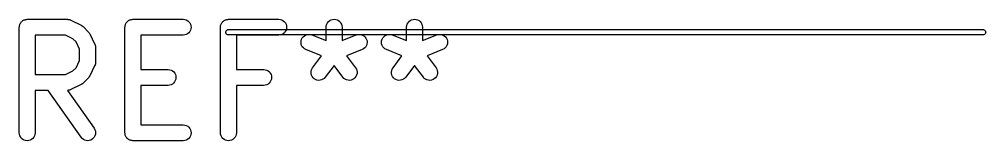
# Model space of a CAD drawing. Extents: x 74 to 207, y -150 to -40.
# Drawn here: x 109.94 to 119.09, y -97.86 to -96.71 of the extents above; entities that cross this region are included whole.
import ezdxf

# ---------------------------------------------------------------- set-up
doc = ezdxf.new("R2010")
doc.units = 0
doc.layers.add('BLACK', color=7, linetype='CONTINUOUS')

msp = doc.modelspace()

# ---------------------------------------------------------------- linework, layer by layer
at = {"layer": 'BLACK', "linetype": 'CONTINUOUS'}
for p, q in [((109.939, -96.7888), (109.94, -96.7818)), ((109.939, -96.7893), (109.939, -96.7888)), ((109.939, -96.7894), (109.939, -96.7893)), ((109.939, -96.7899), (109.939, -96.7894)), ((109.939, -96.7894), (109.939, -96.7894)), ((109.939, -97.7899), (109.939, -96.7899)), ((109.94, -96.7818), (109.941, -96.7748)), ((109.941, -96.7743), (109.943, -96.7676)), ((109.941, -96.7745), (109.941, -96.7743)), ((109.941, -96.7748), (109.941, -96.7745)), ((109.943, -96.7676), (109.945, -96.7608)), ((109.945, -96.7603), (109.948, -96.7541)), ((109.945, -96.7606), (109.945, -96.7603)), ((109.945, -96.7608), (109.945, -96.7606)), ((109.948, -96.7541), (109.952, -96.7479)), ((109.952, -96.7475), (109.957, -96.7421)), ((109.952, -96.7477), (109.952, -96.7475)), ((109.952, -96.7479), (109.952, -96.7477)), ((109.957, -96.7421), (109.961, -96.7367)), ((109.961, -96.7365), (109.962, -96.7363)), ((109.961, -96.7367), (109.961, -96.7365)), ((109.962, -96.7363), (109.967, -96.7319)), ((109.967, -96.7319), (109.972, -96.7274)), ((109.972, -96.7274), (109.973, -96.7273)), ((109.973, -96.7271), (109.979, -96.7239)), ((109.973, -96.7273), (109.973, -96.7271)), ((109.979, -96.7239), (109.985, -96.7205)), ((109.985, -96.7205), (109.986, -96.7205)), ((109.986, -96.7203), (109.993, -96.7183)), ((109.986, -96.7205), (109.986, -96.7203)), ((109.993, -96.7183), (109.999, -96.7163)), ((109.999, -96.7163), (110, -96.7163)), ((110, -96.7162), (110.007, -96.7156)), ((110, -96.7163), (110, -96.7162)), ((110.007, -96.7156), (110.014, -96.7149)), ((110.014, -96.7149), (110.395, -96.7149)), ((110.395, -96.7149), (110.396, -96.7149)), ((110.396, -96.7149), (110.398, -96.7151)), ((110.398, -96.7151), (110.4, -96.7151)), ((110.4, -96.7151), (110.405, -96.7159)), ((110.405, -96.7159), (110.411, -96.7165)), ((110.411, -96.7165), (110.413, -96.7172)), ((110.413, -96.7172), (110.415, -96.7176)), ((110.415, -96.7176), (110.42, -96.7194)), ((110.42, -96.7194), (110.424, -96.7209)), ((110.424, -96.7209), (110.426, -96.722)), ((110.426, -96.722), (110.428, -96.7228)), ((110.428, -96.7228), (110.524, -96.7704)), ((110.524, -96.7704), (110.525, -96.7709)), ((110.525, -96.7709), (110.528, -96.7732)), ((110.528, -96.7732), (110.532, -96.7752)), ((110.532, -96.7752), (110.534, -96.7772)), ((110.534, -96.7772), (110.537, -96.7789)), ((110.537, -96.7789), (110.54, -96.7818)), ((110.54, -96.7818), (110.543, -96.7845)), ((110.543, -96.7845), (110.591, -96.8321)), ((110.939, -96.7888), (110.94, -96.7818)), ((110.939, -96.7893), (110.939, -96.7888)), ((110.939, -96.7894), (110.939, -96.7893)), ((110.939, -96.7899), (110.939, -96.7894)), ((110.939, -96.7894), (110.939, -96.7894)), ((110.939, -97.7899), (110.939, -96.7899)), ((110.94, -96.7818), (110.941, -96.7748)), ((110.941, -96.7743), (110.943, -96.7676)), ((110.941, -96.7745), (110.941, -96.7743)), ((110.941, -96.7748), (110.941, -96.7745)), ((110.943, -96.7676), (110.945, -96.7608)), ((110.945, -96.7603), (110.948, -96.7541)), ((110.945, -96.7606), (110.945, -96.7603)), ((110.945, -96.7608), (110.945, -96.7606)), ((110.948, -96.7541), (110.952, -96.7479)), ((110.952, -96.7475), (110.957, -96.7421)), ((110.952, -96.7477), (110.952, -96.7475)), ((110.952, -96.7479), (110.952, -96.7477)), ((110.957, -96.7421), (110.961, -96.7367)), ((110.961, -96.7365), (110.962, -96.7363)), ((110.961, -96.7367), (110.961, -96.7365)), ((110.962, -96.7363), (110.967, -96.7319)), ((110.967, -96.7319), (110.972, -96.7274)), ((110.972, -96.7274), (110.973, -96.7273)), ((110.973, -96.7271), (110.979, -96.7239)), ((110.973, -96.7273), (110.973, -96.7271)), ((110.979, -96.7239), (110.985, -96.7205)), ((110.985, -96.7205), (110.986, -96.7205)), ((110.986, -96.7203), (110.993, -96.7183)), ((110.986, -96.7205), (110.986, -96.7203)), ((110.993, -96.7183), (110.999, -96.7163)), ((110.999, -96.7163), (111, -96.7163)), ((111, -96.7162), (111.007, -96.7156)), ((111, -96.7163), (111, -96.7162)), ((111.007, -96.7156), (111.014, -96.7149)), ((111.014, -96.7149), (111.49, -96.7149)), ((111.49, -96.7149), (111.491, -96.7149)), ((111.491, -96.7149), (111.506, -96.7165)), ((111.506, -96.7165), (111.52, -96.7209)), ((111.52, -96.7209), (111.533, -96.728)), ((111.533, -96.728), (111.544, -96.7374)), ((111.544, -96.7374), (111.553, -96.7488)), ((111.553, -96.7488), (111.56, -96.7618)), ((111.56, -96.7618), (111.564, -96.7758)), ((111.564, -96.7758), (111.565, -96.7904)), ((111.565, -96.7904), (111.564, -96.805)), ((111.844, -96.7888), (111.845, -96.7818)), ((111.844, -96.7893), (111.844, -96.7888)), ((111.844, -96.7894), (111.844, -96.7893)), ((111.844, -96.7899), (111.844, -96.7894)), ((111.844, -96.7894), (111.844, -96.7894)), ((111.844, -97.7899), (111.844, -96.7899)), ((111.845, -96.7743), (111.848, -96.7676)), ((111.845, -96.7745), (111.845, -96.7743)), ((111.845, -96.7748), (111.845, -96.7745)), ((111.845, -96.7818), (111.845, -96.7748)), ((111.848, -96.7676), (111.85, -96.7608)), ((111.85, -96.7603), (111.853, -96.7541)), ((111.85, -96.7606), (111.85, -96.7603)), ((111.85, -96.7608), (111.85, -96.7606)), ((111.853, -96.7541), (111.857, -96.7479)), ((111.857, -96.7475), (111.861, -96.7421)), ((111.857, -96.7477), (111.857, -96.7475)), ((111.857, -96.7479), (111.857, -96.7477)), ((111.861, -96.7421), (111.866, -96.7367)), ((111.866, -96.7363), (111.872, -96.7319)), ((111.866, -96.7365), (111.866, -96.7363)), ((111.866, -96.7367), (111.866, -96.7365)), ((111.872, -96.7319), (111.877, -96.7274)), ((111.877, -96.7273), (111.878, -96.7271)), ((111.877, -96.7274), (111.877, -96.7273)), ((111.878, -96.7271), (111.884, -96.7239)), ((111.884, -96.7239), (111.89, -96.7205)), ((111.89, -96.7205), (111.891, -96.7203)), ((111.89, -96.7205), (111.89, -96.7205)), ((111.891, -96.7203), (111.897, -96.7183)), ((111.897, -96.7183), (111.904, -96.7163)), ((111.904, -96.7163), (111.905, -96.7162)), ((111.904, -96.7163), (111.904, -96.7163)), ((111.905, -96.7162), (111.912, -96.7156)), ((111.912, -96.7156), (111.919, -96.7149)), ((111.919, -96.7149), (112.395, -96.7149)), ((112.395, -96.7149), (112.396, -96.7149)), ((112.396, -96.7149), (112.411, -96.7165)), ((112.411, -96.7165), (112.424, -96.7209)), ((112.424, -96.7209), (112.437, -96.728)), ((112.437, -96.728), (112.449, -96.7374)), ((112.449, -96.7374), (112.458, -96.7488)), ((112.458, -96.7488), (112.464, -96.7618)), ((112.464, -96.7618), (112.469, -96.7758)), ((112.47, -96.7904), (112.468, -96.805)), ((112.469, -96.7758), (112.47, -96.7904)), ((112.844, -96.7888), (112.845, -96.7743)), ((112.844, -96.7899), (112.844, -96.7888)), ((112.844, -96.9172), (112.844, -96.7899)), ((112.845, -96.7743), (112.85, -96.7603)), ((112.85, -96.7603), (112.857, -96.7475)), ((112.857, -96.7475), (112.866, -96.7363)), ((112.866, -96.7363), (112.878, -96.7271)), ((112.878, -96.7271), (112.891, -96.7203)), ((112.891, -96.7203), (112.905, -96.7162)), ((112.905, -96.7162), (112.919, -96.7149)), ((112.919, -96.7149), (112.934, -96.7164)), ((112.934, -96.7164), (112.948, -96.7207)), ((112.948, -96.7207), (112.961, -96.7277)), ((112.961, -96.7277), (112.972, -96.737)), ((112.972, -96.737), (112.981, -96.7484)), ((112.981, -96.7484), (112.988, -96.7613)), ((112.988, -96.7613), (112.992, -96.7753)), ((112.992, -96.7753), (112.994, -96.7899)), ((112.994, -96.7899), (112.994, -96.9172)), ((113.606, -96.7888), (113.607, -96.7743)), ((113.606, -96.7899), (113.606, -96.7888)), ((113.606, -96.9172), (113.606, -96.7899)), ((113.607, -96.7743), (113.612, -96.7603)), ((113.612, -96.7603), (113.619, -96.7475)), ((113.619, -96.7475), (113.628, -96.7363)), ((113.628, -96.7363), (113.64, -96.7271)), ((113.64, -96.7271), (113.653, -96.7203)), ((113.653, -96.7203), (113.667, -96.7162)), ((113.667, -96.7162), (113.681, -96.7149)), ((113.681, -96.7149), (113.696, -96.7164)), ((113.696, -96.7164), (113.71, -96.7207)), ((113.71, -96.7207), (113.723, -96.7277)), ((113.723, -96.7277), (113.734, -96.737)), ((113.734, -96.737), (113.743, -96.7484)), ((113.743, -96.7484), (113.75, -96.7613)), ((113.75, -96.7613), (113.754, -96.7753)), ((113.754, -96.7753), (113.756, -96.7899)), ((113.756, -96.7899), (113.756, -96.9172)), ((110.089, -96.8649), (110.089, -97.2387)), ((110.377, -96.8649), (110.089, -96.8649)), ((110.446, -96.8991), (110.377, -96.8649)), ((110.591, -96.8321), (110.592, -96.8328)), ((110.592, -96.8328), (110.594, -96.8361)), ((110.594, -96.8361), (110.597, -96.8392)), ((110.597, -96.8392), (110.599, -96.8418)), ((110.599, -96.8418), (110.601, -96.8443)), ((110.601, -96.8443), (110.603, -96.848)), ((110.603, -96.848), (110.605, -96.8516)), ((110.605, -96.8516), (110.652, -96.9468)), ((111.49, -96.8649), (111.089, -96.8649)), ((111.089, -96.8649), (111.089, -97.1911)), ((111.505, -96.8635), (111.49, -96.8649)), ((111.519, -96.8592), (111.505, -96.8635)), ((111.532, -96.8523), (111.519, -96.8592)), ((111.543, -96.8431), (111.532, -96.8523)), ((111.552, -96.8318), (111.543, -96.8431)), ((111.559, -96.8189), (111.552, -96.8318)), ((111.564, -96.805), (111.559, -96.8189)), ((111.894, -96.8326), (111.896, -96.8279)), ((111.894, -96.8375), (111.894, -96.8326)), ((111.894, -96.8424), (111.894, -96.8375)), ((111.896, -96.8471), (111.894, -96.8424)), ((111.896, -96.8279), (111.898, -96.8235)), ((111.898, -96.8515), (111.896, -96.8471)), ((111.898, -96.8235), (111.901, -96.8197)), ((111.901, -96.8553), (111.898, -96.8515)), ((111.901, -96.8197), (111.905, -96.8166)), ((111.905, -96.8584), (111.901, -96.8553)), ((111.905, -96.8166), (111.909, -96.8143)), ((111.909, -96.8607), (111.905, -96.8584)), ((111.909, -96.8143), (111.914, -96.8129)), ((111.914, -96.8621), (111.909, -96.8607)), ((111.914, -96.8129), (111.918, -96.8125)), ((111.918, -96.8625), (111.914, -96.8621)), ((111.918, -96.8125), (119.064, -96.8125)), ((119.064, -96.8625), (111.918, -96.8625)), ((112.395, -96.8649), (111.994, -96.8649)), ((111.994, -96.8649), (111.994, -97.1911)), ((112.41, -96.8635), (112.395, -96.8649)), ((112.424, -96.8592), (112.41, -96.8635)), ((112.436, -96.8523), (112.424, -96.8592)), ((112.448, -96.8431), (112.436, -96.8523)), ((112.457, -96.8318), (112.448, -96.8431)), ((112.464, -96.8189), (112.457, -96.8318)), ((112.468, -96.805), (112.464, -96.8189)), ((112.618, -96.8914), (112.627, -96.8801)), ((112.627, -96.8801), (112.638, -96.8707)), ((112.638, -96.8707), (112.651, -96.8637)), ((112.651, -96.8637), (112.665, -96.8593)), ((112.665, -96.8593), (112.68, -96.8577)), ((112.68, -96.8577), (112.694, -96.859)), ((112.694, -96.859), (112.709, -96.8631)), ((112.709, -96.8631), (112.844, -96.9172)), ((112.994, -96.9172), (113.129, -96.8631)), ((113.129, -96.8631), (113.13, -96.8627)), ((113.13, -96.8627), (113.144, -96.8588)), ((113.144, -96.8588), (113.159, -96.8578)), ((113.159, -96.8578), (113.173, -96.8595)), ((113.173, -96.8595), (113.187, -96.8641)), ((113.187, -96.8641), (113.2, -96.8713)), ((113.2, -96.8713), (113.211, -96.8808)), ((113.211, -96.8808), (113.22, -96.8923)), ((113.38, -96.8914), (113.389, -96.8801)), ((113.389, -96.8801), (113.4, -96.8707)), ((113.4, -96.8707), (113.413, -96.8637)), ((113.413, -96.8637), (113.427, -96.8593)), ((113.427, -96.8593), (113.442, -96.8577)), ((113.442, -96.8577), (113.456, -96.859)), ((113.456, -96.859), (113.47, -96.8631)), ((113.47, -96.8631), (113.606, -96.9172)), ((113.756, -96.9172), (113.891, -96.8631)), ((113.891, -96.8631), (113.892, -96.8627)), ((113.892, -96.8627), (113.906, -96.8588)), ((113.906, -96.8588), (113.921, -96.8578)), ((113.921, -96.8578), (113.935, -96.8595)), ((113.935, -96.8595), (113.949, -96.8641)), ((113.949, -96.8641), (113.962, -96.8713)), ((113.962, -96.8713), (113.973, -96.8808)), ((113.973, -96.8808), (113.982, -96.8923)), ((119.064, -96.8125), (119.067, -96.8129)), ((119.067, -96.8621), (119.064, -96.8625)), ((119.067, -96.8129), (119.072, -96.8143)), ((119.072, -96.8607), (119.067, -96.8621)), ((119.072, -96.8143), (119.076, -96.8166)), ((119.076, -96.8584), (119.072, -96.8607)), ((119.076, -96.8166), (119.08, -96.8197)), ((119.08, -96.8553), (119.076, -96.8584)), ((119.08, -96.8197), (119.083, -96.8235)), ((119.083, -96.8515), (119.08, -96.8553)), ((119.083, -96.8235), (119.086, -96.8279)), ((119.086, -96.8471), (119.083, -96.8515)), ((119.086, -96.8279), (119.087, -96.8326)), ((119.087, -96.8424), (119.086, -96.8471)), ((119.087, -96.8326), (119.088, -96.8375)), ((119.088, -96.8375), (119.087, -96.8424)), ((110.476, -96.9295), (110.446, -96.8991)), ((110.51, -96.9981), (110.476, -96.9295)), ((110.652, -96.9468), (110.653, -96.9478)), ((110.653, -96.9478), (110.654, -96.9498)), ((110.654, -96.9498), (110.655, -96.9518)), ((110.655, -96.9518), (110.656, -96.9567)), ((110.656, -96.9567), (110.658, -96.9615)), ((110.658, -96.9615), (110.658, -96.9637)), ((110.658, -96.9637), (110.659, -96.9658)), ((110.659, -96.9658), (110.659, -96.9709)), ((110.659, -96.9709), (110.66, -96.976)), ((110.66, -96.976), (110.66, -96.9782)), ((110.66, -96.9782), (110.66, -96.9804)), ((112.606, -96.933), (112.607, -96.9184)), ((112.607, -96.9476), (112.606, -96.933)), ((112.607, -96.9184), (112.611, -96.9044)), ((112.611, -96.9616), (112.607, -96.9476)), ((112.611, -96.9044), (112.618, -96.8914)), ((112.618, -96.9745), (112.611, -96.9616)), ((112.628, -96.9858), (112.618, -96.9745)), ((113.219, -96.9753), (113.209, -96.9865)), ((113.226, -96.9625), (113.219, -96.9753)), ((113.22, -96.8923), (113.227, -96.9054)), ((113.23, -96.9486), (113.226, -96.9625)), ((113.227, -96.9054), (113.231, -96.9195)), ((113.232, -96.934), (113.23, -96.9486)), ((113.231, -96.9195), (113.232, -96.934)), ((113.368, -96.933), (113.369, -96.9184)), ((113.369, -96.9476), (113.368, -96.933)), ((113.369, -96.9184), (113.373, -96.9044)), ((113.373, -96.9616), (113.369, -96.9476)), ((113.373, -96.9044), (113.38, -96.8914)), ((113.38, -96.9745), (113.373, -96.9616)), ((113.39, -96.9858), (113.38, -96.9745)), ((113.98, -96.9753), (113.971, -96.9865)), ((113.988, -96.9625), (113.98, -96.9753)), ((113.982, -96.8923), (113.989, -96.9054)), ((113.992, -96.9486), (113.988, -96.9625)), ((113.989, -96.9054), (113.993, -96.9195)), ((113.994, -96.934), (113.992, -96.9486)), ((113.993, -96.9195), (113.994, -96.934)), ((110.51, -97.1055), (110.51, -96.9981)), ((110.66, -96.9804), (110.66, -97.1232)), ((112.639, -96.9951), (112.628, -96.9858)), ((112.652, -97.002), (112.639, -96.9951)), ((112.653, -97.0024), (112.652, -97.002)), ((112.8, -97.0613), (112.653, -97.0024)), ((112.716, -97.1735), (112.8, -97.0613)), ((113.185, -97.0024), (113.037, -97.0613)), ((113.037, -97.0613), (113.122, -97.1735)), ((113.198, -96.9956), (113.185, -97.0024)), ((113.209, -96.9865), (113.198, -96.9956)), ((113.401, -96.9951), (113.39, -96.9858)), ((113.414, -97.002), (113.401, -96.9951)), ((113.415, -97.0024), (113.414, -97.002)), ((113.562, -97.0613), (113.415, -97.0024)), ((113.478, -97.1735), (113.562, -97.0613)), ((113.947, -97.0024), (113.799, -97.0613)), ((113.799, -97.0613), (113.884, -97.1735)), ((113.96, -96.9956), (113.947, -97.0024)), ((113.971, -96.9865), (113.96, -96.9956)), ((110.476, -97.174), (110.51, -97.1055)), ((110.652, -97.1568), (110.605, -97.252)), ((110.653, -97.1547), (110.652, -97.1568)), ((110.654, -97.1528), (110.653, -97.1547)), ((110.656, -97.1479), (110.654, -97.1528)), ((110.658, -97.1431), (110.656, -97.1479)), ((110.659, -97.1388), (110.658, -97.1409)), ((110.658, -97.1409), (110.658, -97.1431)), ((110.66, -97.1287), (110.659, -97.1337)), ((110.659, -97.1337), (110.659, -97.1388)), ((110.66, -97.1232), (110.66, -97.1243)), ((110.66, -97.1243), (110.66, -97.1265)), ((110.66, -97.1265), (110.66, -97.1287)), ((112.919, -97.153), (112.836, -97.2635)), ((113.002, -97.2635), (112.919, -97.153)), ((113.681, -97.153), (113.598, -97.2635)), ((113.764, -97.2635), (113.681, -97.153)), ((110.089, -97.2387), (110.377, -97.2387)), ((110.377, -97.2387), (110.446, -97.2044)), ((110.446, -97.2044), (110.476, -97.174)), ((110.604, -97.2529), (110.602, -97.2565)), ((110.605, -97.252), (110.604, -97.2529)), ((111.089, -97.1911), (111.347, -97.1911)), ((111.347, -97.1911), (111.348, -97.1911)), ((111.348, -97.1911), (111.363, -97.1927)), ((111.363, -97.1927), (111.377, -97.1971)), ((111.377, -97.1971), (111.39, -97.2042)), ((111.39, -97.2042), (111.401, -97.2136)), ((111.401, -97.2136), (111.41, -97.225)), ((111.41, -97.225), (111.417, -97.238)), ((111.417, -97.238), (111.421, -97.252)), ((111.421, -97.252), (111.422, -97.2666)), ((111.994, -97.1911), (112.252, -97.1911)), ((112.252, -97.1911), (112.253, -97.1911)), ((112.253, -97.1911), (112.268, -97.1927)), ((112.268, -97.1927), (112.282, -97.1971)), ((112.282, -97.1971), (112.294, -97.2042)), ((112.294, -97.2042), (112.306, -97.2136)), ((112.306, -97.2136), (112.315, -97.225)), ((112.315, -97.225), (112.322, -97.238)), ((112.322, -97.238), (112.326, -97.252)), ((112.326, -97.252), (112.327, -97.2666)), ((112.701, -97.2142), (112.703, -97.1997)), ((112.702, -97.2288), (112.701, -97.2142)), ((112.705, -97.243), (112.702, -97.2288)), ((112.703, -97.1997), (112.708, -97.186)), ((112.711, -97.2563), (112.705, -97.243)), ((112.708, -97.186), (112.716, -97.1735)), ((113.122, -97.1735), (113.122, -97.1743)), ((113.122, -97.1743), (113.13, -97.1869)), ((113.132, -97.244), (113.126, -97.2572)), ((113.13, -97.1869), (113.134, -97.2007)), ((113.136, -97.2298), (113.132, -97.244)), ((113.134, -97.2007), (113.137, -97.2152)), ((113.137, -97.2152), (113.136, -97.2298)), ((113.463, -97.2142), (113.465, -97.1997)), ((113.464, -97.2288), (113.463, -97.2142)), ((113.467, -97.243), (113.464, -97.2288)), ((113.465, -97.1997), (113.47, -97.186)), ((113.473, -97.2563), (113.467, -97.243)), ((113.47, -97.186), (113.478, -97.1735)), ((113.884, -97.1735), (113.884, -97.1743)), ((113.884, -97.1743), (113.892, -97.1869)), ((113.894, -97.244), (113.888, -97.2572)), ((113.892, -97.1869), (113.896, -97.2007)), ((113.898, -97.2298), (113.894, -97.244)), ((113.896, -97.2007), (113.898, -97.2152)), ((113.898, -97.2152), (113.898, -97.2298)), ((110.524, -97.3332), (110.428, -97.3808)), ((110.527, -97.3309), (110.524, -97.3332)), ((110.531, -97.329), (110.527, -97.3309)), ((110.533, -97.327), (110.531, -97.329)), ((110.536, -97.3254), (110.533, -97.327)), ((110.539, -97.3225), (110.536, -97.3254)), ((110.542, -97.3198), (110.539, -97.3225)), ((110.543, -97.3191), (110.542, -97.3198)), ((110.591, -97.2715), (110.543, -97.3191)), ((110.594, -97.2682), (110.591, -97.2715)), ((110.596, -97.2652), (110.594, -97.2682)), ((110.598, -97.2626), (110.596, -97.2652)), ((110.6, -97.2602), (110.598, -97.2626)), ((110.602, -97.2565), (110.6, -97.2602)), ((111.347, -97.3411), (111.089, -97.3411)), ((111.089, -97.3411), (111.089, -97.7149)), ((111.362, -97.3396), (111.347, -97.3411)), ((111.376, -97.3354), (111.362, -97.3396)), ((111.389, -97.3285), (111.376, -97.3354)), ((111.4, -97.3193), (111.389, -97.3285)), ((111.409, -97.308), (111.4, -97.3193)), ((111.416, -97.2951), (111.409, -97.308)), ((111.421, -97.2812), (111.416, -97.2951)), ((111.422, -97.2666), (111.421, -97.2812)), ((112.252, -97.3411), (111.994, -97.3411)), ((111.994, -97.3411), (111.994, -97.7899)), ((112.267, -97.3396), (112.252, -97.3411)), ((112.281, -97.3354), (112.267, -97.3396)), ((112.294, -97.3285), (112.281, -97.3354)), ((112.305, -97.3193), (112.294, -97.3285)), ((112.314, -97.308), (112.305, -97.3193)), ((112.321, -97.2951), (112.314, -97.308)), ((112.326, -97.2812), (112.321, -97.2951)), ((112.327, -97.2666), (112.326, -97.2812)), ((112.72, -97.2682), (112.711, -97.2563)), ((112.73, -97.2781), (112.72, -97.2682)), ((112.743, -97.2858), (112.73, -97.2781)), ((112.757, -97.2909), (112.743, -97.2858)), ((112.771, -97.2933), (112.757, -97.2909)), ((112.786, -97.2928), (112.771, -97.2933)), ((112.8, -97.2895), (112.786, -97.2928)), ((112.813, -97.2835), (112.8, -97.2895)), ((112.825, -97.2749), (112.813, -97.2835)), ((112.835, -97.2643), (112.825, -97.2749)), ((112.836, -97.2635), (112.835, -97.2643)), ((113.011, -97.2742), (113.002, -97.2635)), ((113.023, -97.2829), (113.011, -97.2742)), ((113.037, -97.2891), (113.023, -97.2829)), ((113.051, -97.2927), (113.037, -97.2891)), ((113.065, -97.2934), (113.051, -97.2927)), ((113.08, -97.2912), (113.065, -97.2934)), ((113.094, -97.2863), (113.08, -97.2912)), ((113.106, -97.2788), (113.094, -97.2863)), ((113.117, -97.269), (113.106, -97.2788)), ((113.126, -97.2572), (113.117, -97.269)), ((113.482, -97.2682), (113.473, -97.2563)), ((113.492, -97.2781), (113.482, -97.2682)), ((113.505, -97.2858), (113.492, -97.2781)), ((113.519, -97.2909), (113.505, -97.2858)), ((113.533, -97.2933), (113.519, -97.2909)), ((113.548, -97.2928), (113.533, -97.2933)), ((113.562, -97.2895), (113.548, -97.2928)), ((113.575, -97.2835), (113.562, -97.2895)), ((113.587, -97.2749), (113.575, -97.2835)), ((113.597, -97.2643), (113.587, -97.2749)), ((113.598, -97.2635), (113.597, -97.2643)), ((113.773, -97.2742), (113.764, -97.2635)), ((113.785, -97.2829), (113.773, -97.2742)), ((113.798, -97.2891), (113.785, -97.2829)), ((113.813, -97.2927), (113.798, -97.2891)), ((113.827, -97.2934), (113.813, -97.2927)), ((113.842, -97.2912), (113.827, -97.2934)), ((113.856, -97.2863), (113.842, -97.2912)), ((113.868, -97.2788), (113.856, -97.2863)), ((113.879, -97.269), (113.868, -97.2788)), ((113.888, -97.2572), (113.879, -97.269)), ((110.213, -97.3887), (110.089, -97.3887)), ((110.089, -97.3887), (110.089, -97.7899)), ((110.524, -97.8329), (110.213, -97.3887)), ((110.397, -97.3885), (110.396, -97.3886)), ((110.396, -97.3886), (110.647, -97.7469)), ((110.399, -97.3886), (110.397, -97.3885)), ((110.404, -97.3878), (110.399, -97.3886)), ((110.41, -97.3873), (110.404, -97.3878)), ((110.412, -97.3866), (110.41, -97.3873)), ((110.414, -97.3863), (110.412, -97.3866)), ((110.419, -97.3845), (110.414, -97.3863)), ((110.424, -97.383), (110.419, -97.3845)), ((110.425, -97.382), (110.424, -97.383)), ((110.428, -97.3812), (110.425, -97.382)), ((110.428, -97.3808), (110.428, -97.3812)), ((109.94, -97.8044), (109.939, -97.7899)), ((110.089, -97.7909), (110.087, -97.8055)), ((110.089, -97.7899), (110.089, -97.7909)), ((110.647, -97.7469), (110.647, -97.7477)), ((110.647, -97.7477), (110.654, -97.7606)), ((110.654, -97.7606), (110.659, -97.7746)), ((110.659, -97.7746), (110.66, -97.7891)), ((110.66, -97.7891), (110.659, -97.8037)), ((110.94, -97.7969), (110.939, -97.7899)), ((110.94, -97.8039), (110.94, -97.7969)), ((111.089, -97.7149), (111.49, -97.7149)), ((111.49, -97.7149), (111.491, -97.7149)), ((111.491, -97.7149), (111.506, -97.7165)), ((111.506, -97.7165), (111.52, -97.7209)), ((111.52, -97.7209), (111.533, -97.728)), ((111.533, -97.728), (111.544, -97.7374)), ((111.544, -97.7374), (111.553, -97.7488)), ((111.553, -97.7488), (111.56, -97.7618)), ((111.56, -97.7618), (111.564, -97.7758)), ((111.564, -97.7758), (111.565, -97.7904)), ((111.565, -97.7904), (111.564, -97.805)), ((111.845, -97.8044), (111.844, -97.7899)), ((111.994, -97.7909), (111.992, -97.8055)), ((111.994, -97.7899), (111.994, -97.7909)), ((109.945, -97.8185), (109.94, -97.8044)), ((109.952, -97.8314), (109.945, -97.8185)), ((109.961, -97.8427), (109.952, -97.8314)), ((109.972, -97.8521), (109.961, -97.8427)), ((109.985, -97.859), (109.972, -97.8521)), ((109.999, -97.8633), (109.985, -97.859)), ((110.013, -97.8649), (109.999, -97.8633)), ((110.028, -97.8636), (110.013, -97.8649)), ((110.042, -97.8594), (110.028, -97.8636)), ((110.055, -97.8526), (110.042, -97.8594)), ((110.066, -97.8435), (110.055, -97.8526)), ((110.076, -97.8323), (110.066, -97.8435)), ((110.083, -97.8194), (110.076, -97.8323)), ((110.087, -97.8055), (110.083, -97.8194)), ((110.533, -97.844), (110.524, -97.8329)), ((110.545, -97.8531), (110.533, -97.844)), ((110.558, -97.8597), (110.545, -97.8531)), ((110.572, -97.8637), (110.558, -97.8597)), ((110.587, -97.8649), (110.572, -97.8637)), ((110.601, -97.8632), (110.587, -97.8649)), ((110.615, -97.8587), (110.601, -97.8632)), ((110.628, -97.8516), (110.615, -97.8587)), ((110.639, -97.8422), (110.628, -97.8516)), ((110.648, -97.8307), (110.639, -97.8422)), ((110.655, -97.8177), (110.648, -97.8307)), ((110.659, -97.8037), (110.655, -97.8177)), ((110.94, -97.8042), (110.94, -97.8039)), ((110.94, -97.8044), (110.94, -97.8042)), ((110.942, -97.8112), (110.94, -97.8044)), ((110.944, -97.818), (110.942, -97.8112)), ((110.945, -97.8182), (110.944, -97.818)), ((110.945, -97.8185), (110.945, -97.8182)), ((110.948, -97.8247), (110.945, -97.8185)), ((110.951, -97.8309), (110.948, -97.8247)), ((110.951, -97.8312), (110.951, -97.8309)), ((110.952, -97.8314), (110.951, -97.8312)), ((110.956, -97.8369), (110.952, -97.8314)), ((110.96, -97.8424), (110.956, -97.8369)), ((110.961, -97.8425), (110.96, -97.8424)), ((110.961, -97.8427), (110.961, -97.8425)), ((110.966, -97.8472), (110.961, -97.8427)), ((110.972, -97.8518), (110.966, -97.8472)), ((110.972, -97.8519), (110.972, -97.8518)), ((110.972, -97.8521), (110.972, -97.8519)), ((110.978, -97.8554), (110.972, -97.8521)), ((110.984, -97.8588), (110.978, -97.8554)), ((110.985, -97.8589), (110.984, -97.8588)), ((110.985, -97.859), (110.985, -97.8589)), ((110.992, -97.8611), (110.985, -97.859)), ((110.998, -97.8632), (110.992, -97.8611)), ((110.999, -97.8633), (110.998, -97.8632)), ((111.006, -97.8641), (110.999, -97.8633)), ((110.999, -97.8633), (110.999, -97.8633)), ((111.013, -97.8649), (111.006, -97.8641)), ((111.014, -97.8649), (111.013, -97.8649)), ((111.013, -97.8649), (111.013, -97.8649)), ((111.013, -97.8649), (111.013, -97.8649)), ((111.013, -97.8649), (111.013, -97.8649)), ((111.49, -97.8649), (111.014, -97.8649)), ((111.505, -97.8635), (111.49, -97.8649)), ((111.519, -97.8592), (111.505, -97.8635)), ((111.532, -97.8523), (111.519, -97.8592)), ((111.543, -97.8431), (111.532, -97.8523)), ((111.552, -97.8318), (111.543, -97.8431)), ((111.559, -97.8189), (111.552, -97.8318)), ((111.564, -97.805), (111.559, -97.8189)), ((111.849, -97.8185), (111.845, -97.8044)), ((111.856, -97.8314), (111.849, -97.8185)), ((111.866, -97.8427), (111.856, -97.8314)), ((111.877, -97.8521), (111.866, -97.8427)), ((111.89, -97.859), (111.877, -97.8521)), ((111.904, -97.8633), (111.89, -97.859)), ((111.918, -97.8649), (111.904, -97.8633)), ((111.933, -97.8636), (111.918, -97.8649)), ((111.947, -97.8594), (111.933, -97.8636)), ((111.96, -97.8526), (111.947, -97.8594)), ((111.971, -97.8435), (111.96, -97.8526)), ((111.981, -97.8323), (111.971, -97.8435)), ((111.988, -97.8194), (111.981, -97.8323)), ((111.992, -97.8055), (111.988, -97.8194))]:
    msp.add_line(p, q, dxfattribs=at)

doc.saveas('drawing.dxf')
